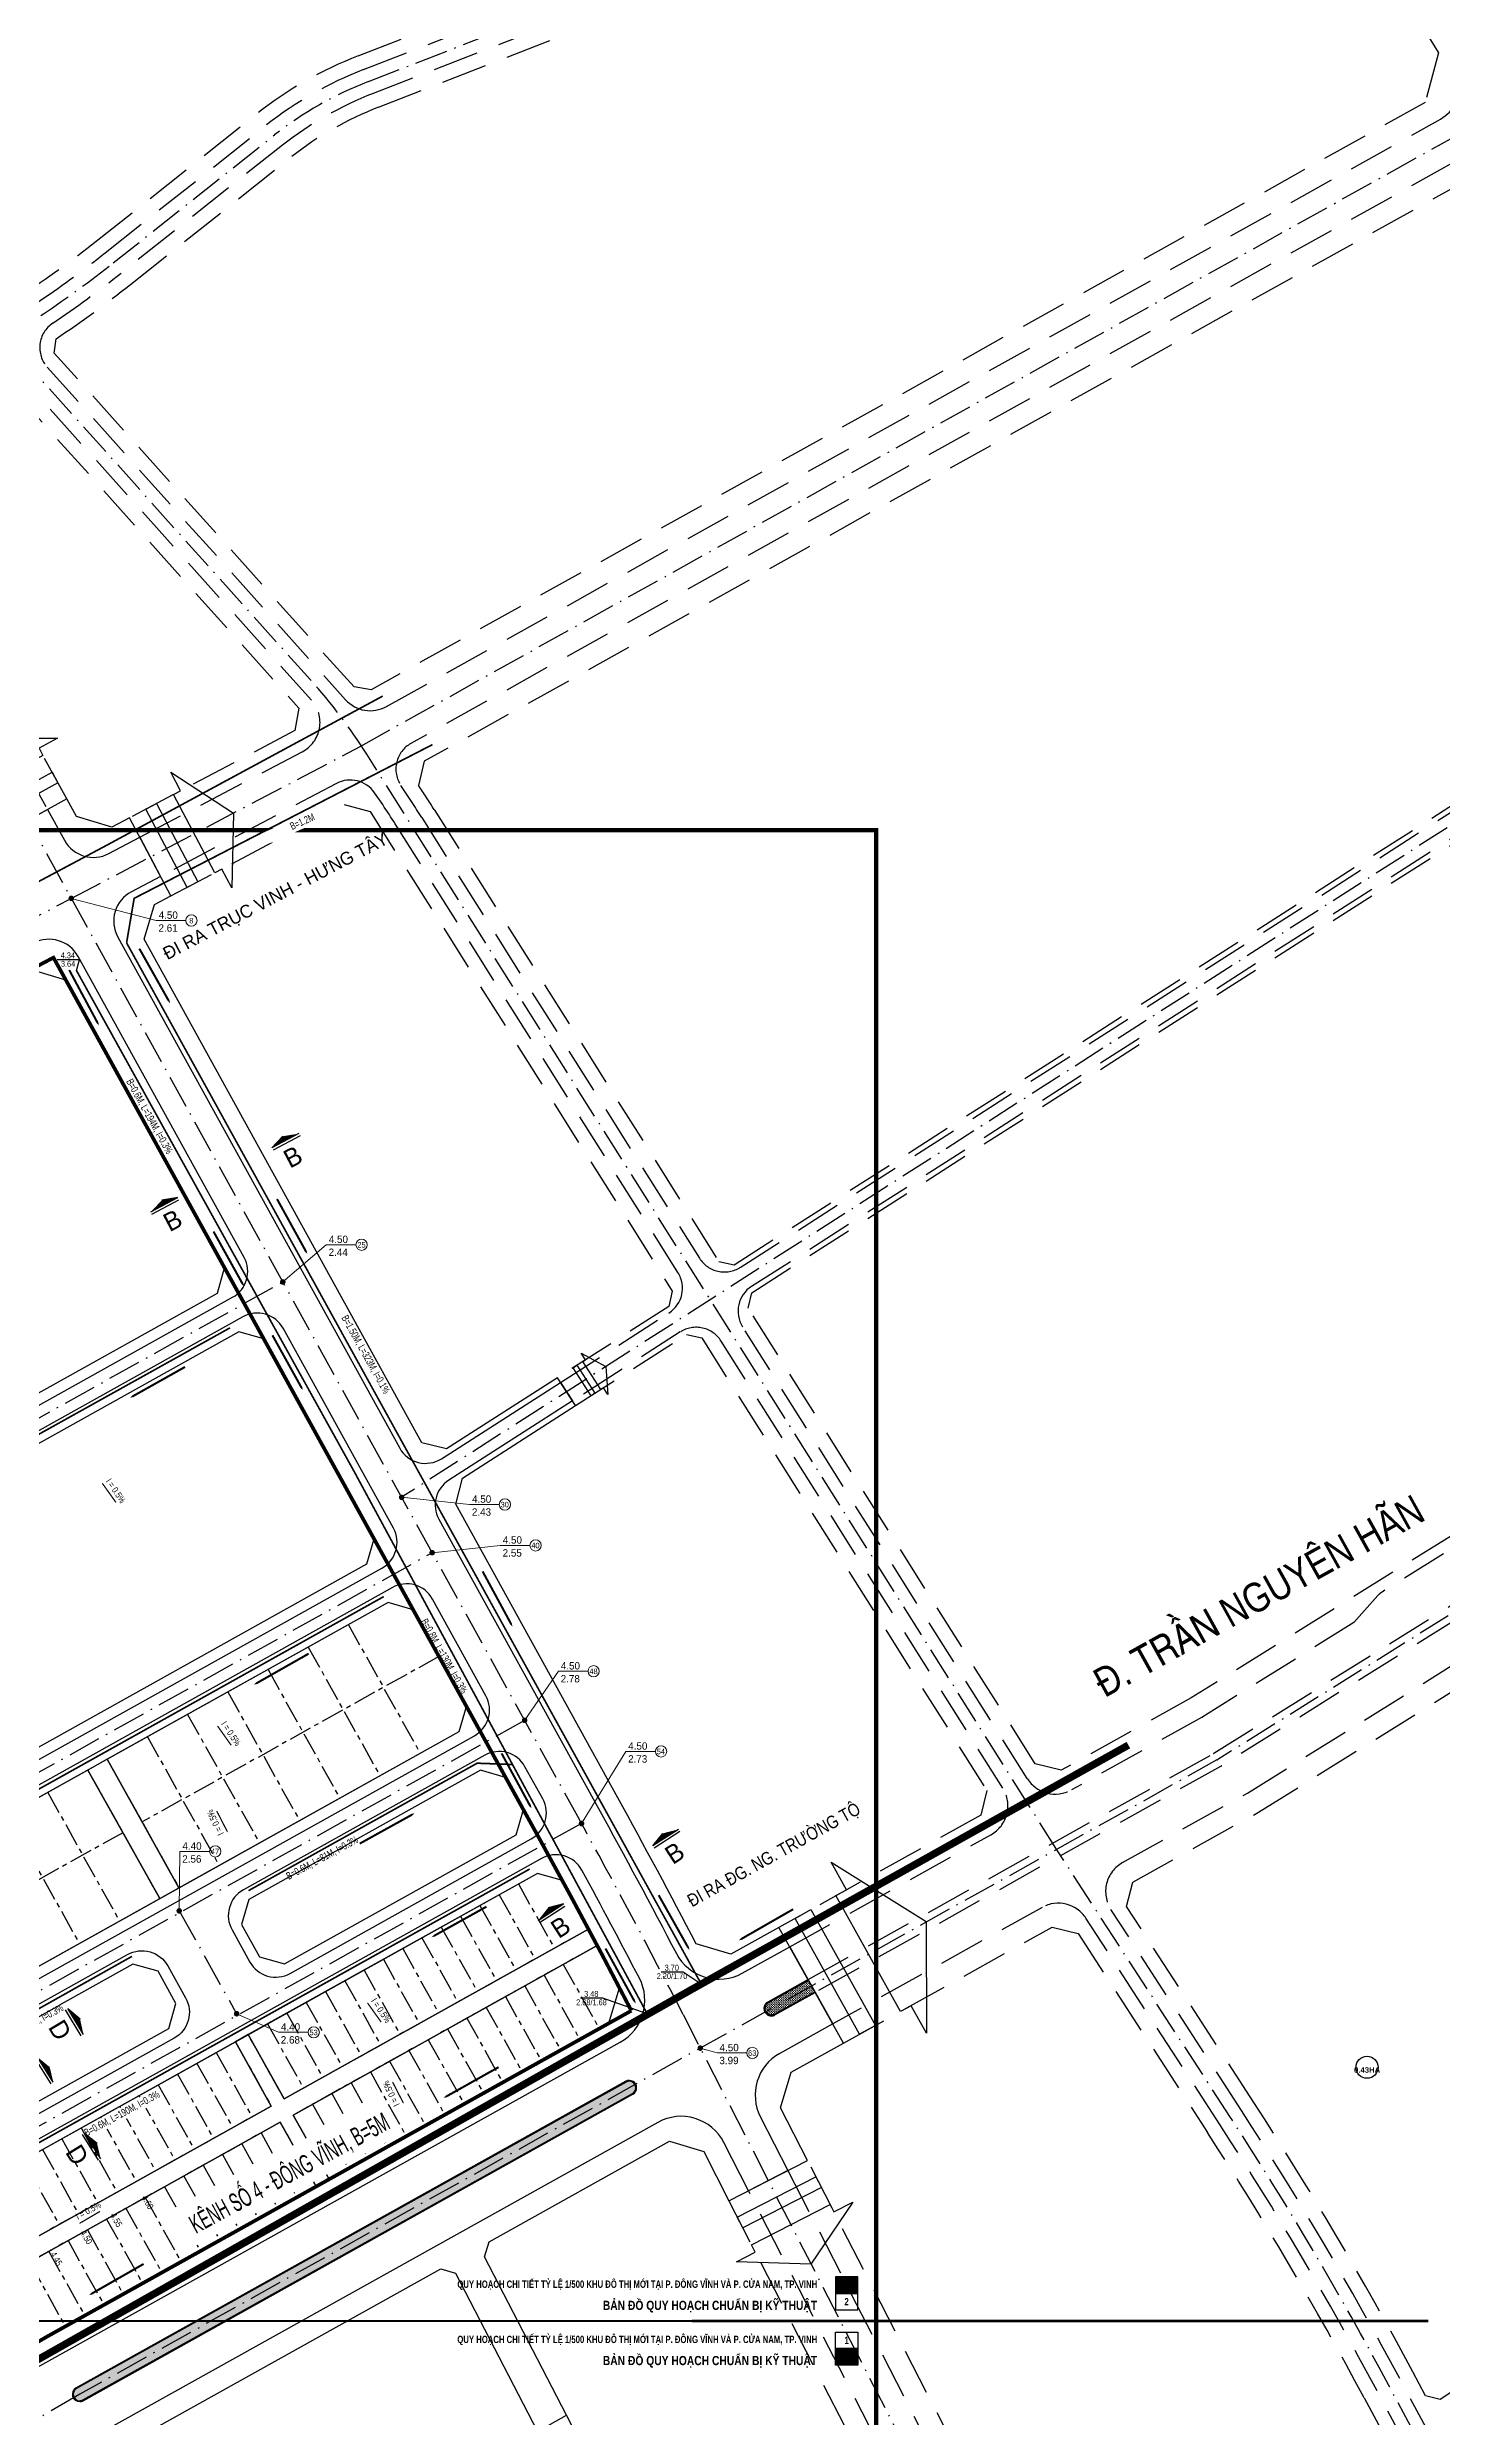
# Model space of a CAD drawing. Header units: metres. Extents: x 563124 to 573994, y 2062953 to 2068466.
# Drawn here: x 568999 to 569377, y 2066210 to 2066854 of the extents above; entities that cross this region are included whole.
import ezdxf
from ezdxf.enums import TextEntityAlignment as Align

# ---------------------------------------------------------------- set-up
doc = ezdxf.new("R2010")
doc.units = ezdxf.units.M
for name, pattern in [('ACAD_ISO10W100', [18.5, 12, -3, 0.5, -3]), ('CENTER', [2, 1.25, -0.25, 0.25, -0.25]), ('DOT', [0.25, 0, -0.25]), ('HIDDEN', [0.375, 0.25, -0.125])]:
    doc.linetypes.add(name, pattern=pattern)
doc.layers.get('0').update_dxf_attribs({"linetype": 'CONTINUOUS'})
for name, color, linetype in [('BoThamCo', 94, 'CONTINUOUS'), ('ChiaLo', 128, 'CENTER'), ('datOBt', 42, 'CONTINUOUS'), ('datOlienke', 42, 'CONTINUOUS'), ('datTruog', 134, 'CONTINUOUS'), ('dientich', 7, 'CONTINUOUS'), ('do doc SN', 3, 'CONTINUOUS'), ('ghi_chu', 7, 'CONTINUOUS'), ('GHICHU', 7, 'CONTINUOUS'), ('ghinut', 86, 'CONTINUOUS'), ('hacth sdd', 8, 'CONTINUOUS'), ('hatchViaHe+LogDg', 129, 'CONTINUOUS'), ('Khung ban ve', 7, 'CONTINUOUS'), ('LogDg', 7, 'CONTINUOUS'), ('LogDg phu', 7, 'CONTINUOUS'), ('MC', 7, 'CONTINUOUS'), ('Nut tim', 7, 'CONTINUOUS'), ('RANHGIOI', 2, 'HIDDEN'), ('thoatnuoc', 3, 'CONTINUOUS'), ('TimDg', 222, 'CONTINUOUS'), ('TNuoc', 7, 'CONTINUOUS'), ('ViaHeS', 32, 'CONTINUOUS'), ('ViaHeSphu', 32, 'CONTINUOUS')]:
    doc.layers.add(name, color=color, linetype=linetype)
doc.layers.add('caodotimduong', color=5, linetype='CONTINUOUS', lineweight=15)
doc.layers.add('TN', color=3, linetype='CONTINUOUS', lineweight=5)
doc.styles.add('ARIALB', font='VHARIALB.ttf', dxfattribs={"width": 0.75})
doc.styles.add('avantH', font='VHAVAN.ttf', dxfattribs={"height": 10})
doc.styles.add('IN', font='VHARIALN.ttf')
doc.styles.add('solo', font='VHARIALN.ttf')
doc.styles.add('STYLE3', font='VHBODO.ttf', dxfattribs={"width": 0.8, "height": 2.2})
doc.styles.add('text', font='VHARIALN.ttf')
doc.styles.add('VnBlackH', font='VHBLACK.ttf')
doc.linetypes.add('TN_WATER_SUPPLY', pattern='A,0.5,-0.2,["TN",Standard,S=0.1,R=0,X=-0.1,Y=-0.05],-0.2', length=0.9)
doc.dimstyles.new('kichthuocnut', dxfattribs={"dimtxt": 1.1, "dimasz": 0.5, "dimexe": 0.5, "dimexo": 0.5, "dimgap": 0.5, "dimtad": 1, "dimzin": 0, "dimdsep": 46, "dimtxsty": 'solo', "dimblk": 'BOXFILLED', "dimcen": 0.09, "dimdle": 1, "dimclrd": 256, "dimclre": 256, "dimclrt": 7, "dimadec": 0, "dimazin": 0, "dimtfac": 1, "dimtix": 1, "dimtofl": 0, "dimtmove": 1, "dimatfit": 3, "dimldrblk": 'ARCHTICK', "dimfxl": 1, "dimtfill": 1, "dimtfillclr": 2, "dimtolj": 1, "dimtzin": 0, "dimlwd": -1, "dimlwe": -1, "dimarcsym": 0})
pattern_1 = [(0, (568124.4922, 2065856.43456), (0.3175, 0.3175), [0.15875, -0.47625]), (90, (568124.5716, 2065856.3552), (-0.3175, 0.3175), [0.15875, -0.47625])]

# ---------------------------------------------------------------- blocks, each defined once
blk = doc.blocks.new('b')
at = {"layer": 'MC', "linetype": 'Continuous', "extrusion": (3.39823e-17, -4.39919e-09, 1)}
blk.add_hatch(color=6, dxfattribs=at).paths.add_polyline_path([(-717, 264), (-554, 209), (-880, 209)])
at = {"layer": 'MC', "linetype": 'Continuous', "extrusion": (-3.39823e-17, -4.39919e-09, 1)}
blk.add_hatch(color=6, dxfattribs=at).paths.add_polyline_path([(747, 264), (584, 209), (910, 209)])
at = {"layer": 'MC', "color": 6, "linetype": 'Continuous'}
for p, q in [((-554, 209, 0), (-717, 264, 0)), ((584, 209, 0), (747, 264, 0)), ((-880, 209, 0), (-554, 209, 0)), ((-880, 182, 0), (-554, 182, 0)), ((910, 209, 0), (584, 209, 0)), ((910, 182, 0), (584, 182, 0))]:
    blk.add_line(p, q, dxfattribs=at)
at = {"layer": 'MC', "style": 'VnBlackH'}
for rotation, p in [(0, (-716, -79)), (360, (738, -79))]:
    blk.add_text('b', height=197, rotation=rotation, dxfattribs=at).set_placement(p, align=Align.CENTER)
blk = doc.blocks.new('e')
at = {"layer": 'MC', "linetype": 'Continuous', "extrusion": (3.39823e-17, -4.39919e-09, 1)}
blk.add_hatch(color=6, dxfattribs=at).paths.add_polyline_path([(-473, 282), (-310, 227), (-636, 227)])
at = {"layer": 'MC', "linetype": 'Continuous', "extrusion": (-3.39823e-17, -4.39919e-09, 1)}
blk.add_hatch(color=6, dxfattribs=at).paths.add_polyline_path([(493, 282), (330, 227), (656, 227)])
at = {"layer": 'MC', "color": 6, "linetype": 'Continuous'}
for p, q in [((-310, 227, 0), (-473, 282, 0)), ((330, 227, 0), (493, 282, 0)), ((-636, 227, 0), (-310, 227, 0)), ((-636, 200, 0), (-310, 200, 0)), ((656, 227, 0), (330, 227, 0)), ((656, 200, 0), (330, 200, 0))]:
    blk.add_line(p, q, dxfattribs=at)
at = {"layer": 'MC', "style": 'VnBlackH'}
for rotation, p in [(0, (-472, -61)), (360, (486, -61))]:
    blk.add_text('d', height=197, rotation=rotation, dxfattribs=at).set_placement(p, align=Align.CENTER)
blk = doc.blocks.new('dsl')
at = {"color": 158, "linetype": 'DOT'}
blk.add_wipeout([(0, 1.5), (0.34, 1.46), (0.73, 1.31), (1.02, 1.1), (1.23, 0.85), (1.35, 0.64), (1.44, 0.41), (1.5, 0), (1.44, -0.42), (1.33, -0.7), (1.15, -0.96), (0.91, -1.19), (0.61, -1.37), (0.38, -1.45), (0, -1.5), (-0.46, -1.43), (-0.79, -1.27), (-1.14, -0.97), (-1.32, -0.72), (-1.43, -0.46), (-1.49, -0.14), (-1.5, 0), (-1.46, 0.34), (-1.34, 0.68), (-1.17, 0.94), (-0.92, 1.19), (-0.63, 1.36), (-0.25, 1.48)], dxfattribs=at).dxf.layer = 'ghi_chu'
at = {"layer": 'ghi_chu', "color": 32}
blk.add_circle((0, 0), 1.5, dxfattribs=at)
at = {"layer": 'ghi_chu', "style": 'ARIALB'}
blk.add_attdef('01', text='', height=1.5, dxfattribs=at).set_placement((0, -0.75), align=Align.CENTER)
blk = doc.blocks.new('mt')
at = {"layer": 'TN', "linetype": 'Continuous'}
blk.add_lwpolyline([(6347, 0, 567, 567, 0), (-7039, 0, 2268, 0, 0), (-10714, 0, 0, 0, 0)], format="xyseb", dxfattribs=at)
blk = doc.blocks.new('_BoxFilled')
at = {"color": 0, "linetype": 'ByBlock', "lineweight": -2}
blk.add_line((-0.5, 0), (-1, 0), dxfattribs=at)
at = {"color": 0, "linetype": 'ByBlock'}
blk.add_solid([(-0.5, 0.5), (0.5, 0.5), (-0.5, -0.5), (0.5, -0.5)], dxfattribs=at)

msp = doc.modelspace()

# ---------------------------------------------------------------- hatches: boundary and pattern name
at = {"layer": 'hacth sdd'}
h = msp.add_hatch(dxfattribs=at)
h.set_pattern_fill('CROSS', color=64, scale=0.05, style=0)
h.set_pattern_definition(pattern_1)
edge = h.paths.add_edge_path()
edge.add_line((569207.276, 2066325.567), (569205.574, 2066328.625))
edge.add_line((569205.574, 2066328.625), (569194.628, 2066322.518))
edge.add_arc((569195.481, 2066320.989), 1.75, 119.161294, 299.161294)
edge.add_line((569196.334, 2066319.461), (569207.276, 2066325.567))
h = msp.add_hatch(dxfattribs=at)
h.set_pattern_fill('CROSS', color=64, scale=0.05, style=0)
h.set_pattern_definition(pattern_1)
edge = h.paths.add_edge_path()
edge.add_arc((569156.911, 2066299.468), 1.75, 299.161294, 479.161294)
edge.add_line((569156.058, 2066300.996), (569006.839, 2066217.732))
edge.add_arc((569007.692, 2066216.204), 1.75, 119.161294, 270)
edge.add_arc((569007.692, 2066216.204), 1.75, 270, 299.161294)
edge.add_line((569008.544, 2066214.676), (569157.764, 2066297.939))
at = {"layer": 'hatchViaHe+LogDg'}
h = msp.add_hatch(color=158, dxfattribs=at)
h.paths.add_polyline_path([(569212.928, 2066243.609), (569218.928, 2066243.609), (569218.928, 2066248.109), (569212.928, 2066248.109)])
h.paths.add_polyline_path([(569214.843, 2066244.357), (569217.013, 2066244.357), (569217.013, 2066247.371), (569214.843, 2066247.371)], flags=24)
h = msp.add_hatch(color=158, dxfattribs=at)
h.paths.add_polyline_path([(569212.928, 2066228.609), (569218.928, 2066228.609), (569218.928, 2066224.109), (569212.928, 2066224.109)])
h.paths.add_polyline_path([(569214.843, 2066224.857), (569217.013, 2066224.857), (569217.013, 2066227.871), (569214.843, 2066227.871)], flags=24)

# ---------------------------------------------------------------- linework, layer by layer
at = {"layer": 'BoThamCo'}
for points in [[(569047.04, 2066522.156), (569003.939, 2066600.336), (568994.365, 2066603.205), (568982.152, 2066596.774), (568839.8, 2066534.725), (568837.453, 2066528.255), (568885.569, 2066432.051), (568892.172, 2066430.015), (569045.088, 2066515.341)], [(569015.153, 2066388.704), (569009.913, 2066385.78), (569029.404, 2066350.85), (569034.644, 2066353.774)], [(569126.199, 2066368.216), (569128.151, 2066375.031), (569123.323, 2066383.789), (569116.543, 2066385.731), (569053.59, 2066350.604), (569051.66, 2066343.801), (569056.532, 2066335.069), (569063.335, 2066333.139)], [(569033.828, 2066322.4), (569028.955, 2066331.132), (569022.153, 2066333.062), (568958.443, 2066297.512), (568956.313, 2066290.604), (568960.796, 2066281.642), (568967.399, 2066279.607), (569031.898, 2066315.597)]]:
    msp.add_lwpolyline(points, close=True, dxfattribs=at)
for points in [[(569065.645, 2066292.057), (569148.198, 2066338.121, 0.0006289), (569145.85, 2066342.537), (569063.209, 2066296.424), (569053.464, 2066313.889), (569049.971, 2066311.94), (569059.716, 2066294.475), (568977.361, 2066248.521), (568979.6, 2066244.045), (569062.152, 2066290.108), (569071.898, 2066272.643), (569075.391, 2066274.592)], [(569207.276, 2066325.567), (569205.574, 2066328.625), (569194.628, 2066322.518, 1), (569196.334, 2066319.461)], [(569157.764, 2066297.939, 1), (569156.058, 2066300.996), (569006.839, 2066217.732, 0.7731576), (569007.692, 2066214.454, 0.1279313), (569008.544, 2066214.676)]]:
    msp.add_lwpolyline(points, format="xyb", close=True, dxfattribs=at)
at = {"layer": 'caodotimduong', "color": 5, "ltscale": 75}
for centre in [(569038.029, 2066616.546), (569084.232, 2066528.478), (569123.13, 2066457.914), (569131.474, 2066446.803), (569147.238, 2066412.62), (569165.535, 2066390.845), (569044.483, 2066363.664), (569071.237, 2066314.525), (569190.333, 2066308.916)]:
    msp.add_circle(centre, 1.532, dxfattribs=at)
at = {"layer": 'ChiaLo', "ltscale": 5}
for points in [[(569080.647, 2066425.249), (569100.137, 2066390.319)], [(569105.218, 2066416.629), (569024.655, 2066371.675)], [(569069.731, 2066419.158), (569089.222, 2066384.228)], [(569058.815, 2066413.067), (569078.306, 2066378.137)], [(569047.9, 2066406.976), (569067.391, 2066372.046)], [(569026.068, 2066394.795), (569045.559, 2066359.864)], [(569036.984, 2066400.885), (569056.475, 2066365.955)], [(569015.153, 2066388.704), (569034.644, 2066353.774)], [(569009.913, 2066385.78), (569029.404, 2066350.85)], [(568998.998, 2066379.689), (569018.488, 2066344.759)], [(569019.415, 2066368.752), (568939.524, 2066324.173)], [(568988.082, 2066373.598), (569007.573, 2066338.668)], [(569121.577, 2066351.896), (569131.323, 2066334.431)], [(569126.817, 2066354.819), (569136.562, 2066337.354)], [(569105.859, 2066343.125), (569115.604, 2066325.66)], [(569111.098, 2066346.049), (569120.844, 2066328.584)], [(569116.338, 2066348.972), (569126.083, 2066331.507)], [(569145.858, 2066342.541), (569063.209, 2066296.424), (569053.464, 2066313.889)], [(569148.198, 2066338.121), (569065.645, 2066292.057), (569075.391, 2066274.592)], [(569095.38, 2066337.278), (569105.125, 2066319.813)], [(569100.619, 2066340.201), (569110.365, 2066322.736)], [(569084.901, 2066331.43), (569094.646, 2066313.965)], [(569090.14, 2066334.354), (569099.886, 2066316.889)], [(569138.999, 2066332.988), (569148.744, 2066315.523)], [(569074.422, 2066325.583), (569084.167, 2066308.118)], [(569079.661, 2066328.507), (569089.407, 2066311.042)], [(569123.28, 2066324.217), (569133.025, 2066306.752)], [(569128.52, 2066327.141), (569138.265, 2066309.676)], [(569133.759, 2066330.065), (569143.504, 2066312.599)], [(569063.943, 2066319.736), (569073.688, 2066302.271)], [(569069.182, 2066322.66), (569078.928, 2066305.195)], [(569112.801, 2066318.37), (569122.546, 2066300.905)], [(569118.041, 2066321.294), (569127.786, 2066303.829)], [(569049.971, 2066311.94), (569059.716, 2066294.475), (568977.381, 2066248.532)], [(569058.703, 2066316.812), (569068.449, 2066299.347)], [(569102.322, 2066312.523), (569112.067, 2066295.058)], [(569107.562, 2066315.446), (569117.307, 2066297.981)], [(569039.492, 2066306.092), (569049.237, 2066288.627)], [(569044.731, 2066309.016), (569054.477, 2066291.551)], [(569091.843, 2066306.676), (569101.588, 2066289.211)], [(569097.083, 2066309.599), (569106.828, 2066292.134)], [(569029.013, 2066300.245), (569038.758, 2066282.78)], [(569034.252, 2066303.169), (569043.998, 2066285.704)], [(569081.364, 2066300.828), (569091.109, 2066283.363)], [(569086.604, 2066303.752), (569096.349, 2066286.287)], [(569018.534, 2066294.398), (569028.279, 2066276.933)], [(569023.773, 2066297.322), (569033.519, 2066279.857)], [(569070.885, 2066294.981), (569080.63, 2066277.516)], [(569076.124, 2066297.905), (569085.87, 2066280.44)], [(569071.898, 2066272.643), (569062.152, 2066290.108), (568979.6, 2066244.045)], [(569002.815, 2066285.627), (569012.561, 2066268.162)], [(569008.055, 2066288.551), (569017.8, 2066271.086)], [(569013.294, 2066291.474), (569023.04, 2066274.009)], [(569056.913, 2066287.185), (569066.658, 2066269.72)], [(568992.336, 2066279.78), (569002.082, 2066262.315)], [(568997.576, 2066282.703), (569007.321, 2066265.238)], [(569046.434, 2066281.338), (569056.179, 2066263.872)], [(569051.673, 2066284.261), (569061.419, 2066266.796)], [(569030.715, 2066272.567), (569040.461, 2066255.102)], [(569035.955, 2066275.49), (569045.7, 2066258.025)], [(569041.194, 2066278.414), (569050.94, 2066260.949)], [(569020.236, 2066266.719), (569029.982, 2066249.254)], [(569025.476, 2066269.643), (569035.221, 2066252.178)], [(569009.757, 2066260.872), (569019.503, 2066243.407)], [(569014.997, 2066263.796), (569024.742, 2066246.331)], [(568999.278, 2066255.025), (569009.024, 2066237.56)], [(569004.518, 2066257.949), (569014.263, 2066240.484)], [(568994.039, 2066252.101), (569003.784, 2066234.636)]]:
    msp.add_lwpolyline(points, dxfattribs=at)
at = {"layer": 'datOBt'}
for points in [[(569110.749, 2066396.24), (569112.701, 2066403.055), (569098.217, 2066429.328), (569091.437, 2066431.27), (569015.153, 2066388.704), (569034.644, 2066353.774)], [(569009.913, 2066385.78), (568935.159, 2066344.067), (568933.029, 2066337.159), (568946.467, 2066310.291), (568953.07, 2066308.256), (569029.404, 2066350.85)]]:
    msp.add_lwpolyline(points, close=True, dxfattribs=at)
at = {"layer": 'datOlienke'}
for points in [[(569145.85, 2066342.537, 0.0018866), (569138.739, 2066355.746), (569131.98, 2066357.701), (569053.464, 2066313.889), (569063.209, 2066296.424)], [(569151.368, 2066316.987), (569154.253, 2066326.61, 0.0016357), (569148.198, 2066338.121), (569065.645, 2066292.057), (569075.391, 2066274.592)]]:
    msp.add_lwpolyline(points, format="xyb", close=True, dxfattribs=at)
for points in [[(569049.971, 2066311.94), (568972.772, 2066268.863), (568970.642, 2066261.955), (568977.361, 2066248.521), (569059.716, 2066294.475)], [(569071.898, 2066272.643), (569062.152, 2066290.108), (568979.6, 2066244.045), (568986.41, 2066230.428), (568992.97, 2066228.468), (568998.799, 2066231.855)]]:
    msp.add_lwpolyline(points, close=True, dxfattribs=at)
at = {"layer": 'datTruog', "linetype": 'ByBlock'}
msp.add_lwpolyline([(569085.643, 2066441.779), (569087.596, 2066448.594), (569057.662, 2066502.89), (569050.881, 2066504.832), (568897.546, 2066419.272), (568895.416, 2066412.363), (568923.183, 2066356.846), (568929.785, 2066354.811)], close=True, dxfattribs=at)
at = {"layer": 'dientich'}
for points in [[(569212.928, 2066243.609), (569218.928, 2066243.609), (569218.928, 2066248.109), (569212.928, 2066248.109)], [(569212.928, 2066239.109), (569218.928, 2066239.109), (569218.928, 2066243.609), (569212.928, 2066243.609)], [(569212.928, 2066233.109), (569218.928, 2066233.109), (569218.928, 2066228.609), (569212.928, 2066228.609)], [(569212.928, 2066228.609), (569218.928, 2066228.609), (569218.928, 2066224.109), (569212.928, 2066224.109)]]:
    msp.add_lwpolyline(points, close=True, dxfattribs=at)
at = {"layer": 'do doc SN', "color": 7}
for points in [[(569017.524, 2066458.464, 0.332, 0.332, 0), (569014.282, 2066463.018, 0.83, 0, 0), (569013.714, 2066463.816, 0, 0, 0)], [(569048.812, 2066392.52, 0.332, 0.332, 0), (569045.57, 2066397.075, 0.83, 0, 0), (569045.002, 2066397.873, 0, 0, 0)], [(569044.888, 2066374.635, 0.332, 0.332, 0), (569047.444, 2066369.663, 0.83, 0, 0), (569047.892, 2066368.792, 0, 0, 0)], [(569089.542, 2066317.296, 0.332, 0.332, 0), (569086.3, 2066321.85, 0.83, 0, 0), (569085.732, 2066322.648, 0, 0, 0)], [(569013.189, 2066265.876, 0.332, 0.332, 0), (569008.367, 2066263.048, 0.83, 0, 0), (569007.522, 2066262.552, 0, 0, 0)]]:
    msp.add_lwpolyline(points, format="xyseb", dxfattribs=at)
at = {"layer": 'Khung ban ve', "const_width": 1.2}
msp.add_lwpolyline([(567973.928, 2066641.109), (569223.928, 2066641.109), (569223.928, 2065831.109), (567973.928, 2065831.109)], close=True, dxfattribs=at)
at = {"layer": 'Khung ban ve', "color": 250, "const_width": 0.5}
msp.add_lwpolyline([(569223.928, 2066236.109), (567973.928, 2066236.109)], dxfattribs=at)
at = {"layer": 'Khung ban ve', "color": 0, "const_width": 0.75}
msp.add_lwpolyline([(569373.928, 2066236.109), (569173.928, 2066236.109)], dxfattribs=at)
at = {"layer": 'LogDg', "ltscale": 0.75}
for points in [[(568975.589, 2066651.707), (568970.574, 2066648.942), (568981.403, 2066666.125), (569001.665, 2066666.085), (568996.649, 2066663.32), (568997.703, 2066661.409), (568976.643, 2066649.796)], [(569001.78, 2066653.962), (568980.762, 2066642.375), (568979.14, 2066645.216), (569000.2, 2066656.829)], [(569035.086, 2066651.798), (569032.415, 2066656.867), (569049.4, 2066645.712), (569048.98, 2066625.443), (569046.308, 2066630.512), (569044.377, 2066629.494), (569033.155, 2066650.78)], [(569036.85, 2066625.555), (569025.654, 2066646.799), (569028.526, 2066648.368), (569039.747, 2066627.082)], [(569145.033, 2066497.209), (569143.874, 2066499.018), (569150.571, 2066495.39), (569151.056, 2066487.807), (569149.898, 2066489.616), (569149.209, 2066489.174), (569144.344, 2066496.768)], [(569146.523, 2066487.465), (569141.668, 2066495.043), (569142.691, 2066495.721), (569147.556, 2066488.127)], [(569215.887, 2066353.276), (569211.708, 2066360.782), (569237.551, 2066344.649), (569237.621, 2066314.256), (569233.441, 2066321.761), (569230.582, 2066320.169), (569213.028, 2066351.684)], [(569219.438, 2066314.005), (569201.923, 2066345.457), (569206.173, 2066347.909), (569223.727, 2066316.394)], [(569186.247, 2066264.325), (569207.603, 2066275.275), (569209.139, 2066272.387), (569187.74, 2066261.412)], [(569212.493, 2066265.791), (569217.59, 2066268.404), (569206.249, 2066251.555), (569185.998, 2066252.204), (569191.094, 2066254.817), (569190.098, 2066256.758), (569211.498, 2066267.733)]]:
    msp.add_lwpolyline(points, close=True, dxfattribs=at)
at = {"layer": 'LogDg phu', "linetype": 'HIDDEN', "ltscale": 50}
for points in [[(568949.445, 2067192.449, -0.0516709), (568828.732, 2067142.392, 0.4520495), (568823.704, 2067131.484), (568889.757, 2066982.485), (568964.104, 2066821.204, 0.0332387), (568983.135, 2066786.731, 0.4203516), (568995.729, 2066784.125, 0.0197184), (569014.601, 2066797.92), (569058.436, 2066832.694, -0.073662), (569084.788, 2066847.714), (569152.434, 2066874.03, 0.4366861), (569156.747, 2066884.945), (569115.749, 2066970.444), (569088.898, 2067026.443), (569011.692, 2067172.305, 0.0164333), (568995.472, 2067200.654), (568992.048, 2067206.707, 0.4096597), (568981.256, 2067209.793), (568949.445, 2067192.449)], [(569000.353, 2066778.8, 0.4548206), (568998.88, 2066766.831), (569079.895, 2066676.532, 0.3503929), (569090.977, 2066674.682), (569376.562, 2066833.889, 0.4237377), (569382.116, 2066854.715), (569334.972, 2066933.191), (569331.126, 2066939.904, 0.3990614), (569320.574, 2066943.067), (569229.589, 2066897.058, -0.0242973), (569220.408, 2066892.962), (569087.325, 2066841.191, 0.0736126), (569062.771, 2066827.198), (569018.952, 2066792.436, -0.0190034), (569000.353, 2066778.8)], [(569094.913, 2066653.178, -0.0085079), (569100.564, 2066644.534), (569175.962, 2066524.804, 0.4164788), (569187.047, 2066522.33), (569389.076, 2066651.746, 0.1421577), (569424.67, 2066692.44), (569427.357, 2066698.204, -0.1011575), (569451.924, 2066731.347, 0.3657024), (569453.347, 2066741.57), (569423.42, 2066788.999), (569406.901, 2066815.344, 0.3992134), (569380.218, 2066822.188), (569097.638, 2066664.656, 0.4400681), (569094.913, 2066653.178)], [(569070.631, 2066676.376), (568990.968, 2066765.167, 0.3535072), (568981.041, 2066766.769, -0.0276727), (568951.026, 2066751.736, 0.4422779), (568947.201, 2066740.534), (568998.94, 2066646.687)], [(569024.027, 2066639.161), (569068.131, 2066662.406, 0.4881878), (569070.631, 2066676.376)], [(569170.133, 2066520.923), (569094.641, 2066640.803, 0.0105554), (569087.749, 2066651.252, 0.3799801), (569077.429, 2066653.781), (569029.628, 2066628.534)], [(569205.452, 2066328.843), (569315.507, 2066390.254, 0.0121561), (569315.633, 2066390.328), (569554.315, 2066539.167, -1), (569556.431, 2066535.773), (569317.749, 2066386.934, -0.0121561), (569317.456, 2066386.761), (569207.398, 2066325.349)], [(569138.267, 2066491.083), (569167.679, 2066509.924, 0.411952), (569170.133, 2066520.923)], [(569200.476, 2066337.779), (569255.1, 2066368.198, 0.4300854), (569258.337, 2066380.857), (569181.857, 2066502.306, 0.4164788), (569170.772, 2066504.78), (569141.504, 2066486.031)], [(569509.53, 2066199.522), (569521.678, 2066184.506, -0.4206262), (569520.354, 2066173.147), (569492.631, 2066151.703, -0.0504458), (569467.525, 2066136.048), (569420.136, 2066112.759, -0.480235), (569408.831, 2066118.063), (569402.015, 2066146.318, 0.0637052), (569392.664, 2066170.865), (569366.136, 2066220.457, 0.0210814), (569323.132, 2066293.292), (569287.709, 2066347.892, -0.4340957), (569290.88, 2066360.653), (569324.753, 2066379.516), (569380.129, 2066414.048, -0.4220808), (569392.653, 2066410.967), (569403.642, 2066392.247, -0.0357588), (569422.166, 2066354.794), (569443.437, 2066302.723, 0.0541543), (569464.767, 2066263.308), (569500.086, 2066212.147, 0.0190016), (569509.53, 2066199.522)], [(569199.983, 2066276.986), (569308.614, 2066065.117, 0.413652), (569319.369, 2066061.641), (569399.112, 2066102.335, 0.3469044), (569403.253, 2066111.337), (569395.21, 2066144.676, 0.0637052), (569386.492, 2066167.563), (569359.964, 2066217.155, 0.0210814), (569317.259, 2066289.482), (569280.918, 2066345.498, 0.394607), (569268.989, 2066348.462), (569212.152, 2066316.811)], [(569075.217, 2066109.341), (569220.828, 2066193.365, 0.3997633), (569223.949, 2066203.944), (569189.305, 2066271.511)]]:
    msp.add_lwpolyline(points, format="xyb", dxfattribs=at)
for points in [[(569404.534, 2066457.55), (569395.244, 2066455.041, 0.0735622), (569393.903, 2066454.456), (569361.312, 2066434.133, 0.0720635), (569360.217, 2066433.208), (569353.684, 2066425.841), (569312.663, 2066400.261, -0.0123686), (569312.45, 2066400.135), (569276.974, 2066380.379, -0.3985179), (569264.979, 2066383.446), (569187.686, 2066506.187, -0.411952), (569190.14, 2066517.186), (569392.312, 2066646.693, 0.1421577), (569430.109, 2066689.905), (569432.796, 2066695.669, -0.0905122), (569452.943, 2066724.084, -0.4773352), (569465.298, 2066722.63), (569475.236, 2066706.879), (569559.695, 2066572.018, -0.4147777), (569554.919, 2066551.329)], [(569207.398, 2066325.349), (569205.452, 2066328.843), (569194.506, 2066322.736, 1), (569196.455, 2066319.243)]]:
    msp.add_lwpolyline(points, format="xyb", close=True, dxfattribs=at)
at = {"layer": 'thoatnuoc', "color": 7, "linetype": 'TN_WATER_SUPPLY', "ltscale": 10, "const_width": 0.455}
for points in [[(569089.947, 2066677.504), (569014.708, 2066636.826), (568972.582, 2066614.364), (568771.285, 2066526.969), (568668.95, 2066481.47), (568623.024, 2066461.849)], [(569103.46, 2066664.327), (569022.465, 2066622.571), (569020.41, 2066610.482)]]:
    msp.add_lwpolyline(points, dxfattribs=at)
at = {"layer": 'thoatnuoc', "color": 2, "linetype": 'TN_WATER_SUPPLY', "ltscale": 10, "const_width": 0.455}
msp.add_lwpolyline([(569020.41, 2066610.482), (569176.473, 2066327.623)], dxfattribs=at)
at = {"layer": 'thoatnuoc', "linetype": 'TN_WATER_SUPPLY', "ltscale": 10, "const_width": 0.455}
for points in [[(569006.791, 2066602.976), (569082.34, 2066466.618), (569100.412, 2066433.165)], [(569048.493, 2066505.898), (568895.853, 2066420.881), (568891.389, 2066413.345)], [(569090.238, 2066432.89), (568968.765, 2066365.053), (568932.999, 2066344.84), (568929.53, 2066337.576)], [(569053.524, 2066353.005), (569115.612, 2066387.63), (569125.197, 2066387.283)], [(569129.866, 2066358.877), (568971.742, 2066270.682), (568966.483, 2066263.178)], [(569021.889, 2066335.173), (568956.519, 2066298.427), (568952.579, 2066291.577)]]:
    msp.add_lwpolyline(points, dxfattribs=at)
at = {"layer": 'thoatnuoc', "color": 4, "linetype": 'TN_WATER_SUPPLY', "ltscale": 10, "const_width": 0.455}
msp.add_lwpolyline([(569100.412, 2066433.165), (569161.775, 2066319.571)], dxfattribs=at)
at = {"layer": 'thoatnuoc', "linetype": 'TN_WATER_SUPPLY', "ltscale": 30, "const_width": 2}
msp.add_lwpolyline([(569292.44, 2066392.543), (569173.539, 2066325.996), (568921.439, 2066183.193), (568784.858, 2066104.054), (568736.596, 2066078.983), (568534.219, 2066009.763), (568192.963, 2065895.121), (568185.184, 2065901.114)], dxfattribs=at)
at = {"layer": 'TimDg', "linetype": 'ACAD_ISO10W100', "ltscale": 0.75}
for points in [[(569005.403, 2066622.535), (569083.995, 2066663.92), (569398.866, 2066839.454), (569679.973, 2066994.231, 0.2159494), (569778.829, 2067126.417), (569792.905, 2067190.337, 0.1706125), (569752.813, 2067519.478), (569303.943, 2068427.329)], [(569436.465, 2065958.834), (569419.712, 2066058.035), (569398.612, 2066145.497, 0.0637052), (569389.578, 2066169.214), (569363.05, 2066218.806, 0.0210814), (569320.195, 2066291.387), (569273.196, 2066363.831), (569085.612, 2066661.709, 0.0423425), (569070.333, 2066681.95), (568996.089, 2066764.701, -0.0749695), (568963.325, 2066814.535), (568886.568, 2066981.043), (568801.419, 2067173.117), (568783.085, 2067218.92), (568756.049, 2067284.094), (568726.978, 2067363.658)], [(568935.54, 2066749.258, 0.0782398), (569016.776, 2066795.178), (569060.604, 2066829.946, -0.073638), (569086.056, 2066844.452), (569219.139, 2066896.224, 0.0242973), (569228.01, 2066900.181), (569317.738, 2066945.554), (569392.054, 2066998.827), (569473.745, 2067049.301), (569540.759, 2067085.765), (569799.644, 2067227.606)], [(569778.829, 2067126.417), (569736.125, 2066934.463, -0.2073322), (569689.329, 2066870.177), (569469.926, 2066740.828, 0.1516132), (569430.077, 2066696.936), (569427.389, 2066691.172, -0.1421577), (569390.694, 2066649.219), (569095.087, 2066459.86)], [(568911.588, 2066792.704), (569143.283, 2066372.44, -0.0075171), (569171.52, 2066319.349), (569368.542, 2065935.086, 0.0002778)], [(568079.024, 2066330.674), (568189.828, 2066342.093, 0.0212183), (568231.8, 2066348.228), (568277.018, 2066356.809, 0.0205674), (568317.065, 2066366.13), (568602.874, 2066445.172, 0.0050405), (568635.912, 2066458.949, 0.0014744), (568637.536, 2066459.651), (568976.952, 2066607.598), (569005.384, 2066622.569)], [(568079.024, 2066330.674), (568189.828, 2066342.093, 0.0212183), (568231.8, 2066348.228), (568277.018, 2066356.809, 0.0205674), (568317.065, 2066366.13), (568602.874, 2066445.172, 0.0050405), (568635.912, 2066458.949, 0.0014744), (568637.536, 2066459.651), (568976.952, 2066607.598), (569005.384, 2066622.569)], [(569579.458, 2066552.489), (569316.691, 2066388.631, -0.0121561), (569316.482, 2066388.507), (569007.707, 2066216.212), (568836.949, 2066116.999, -0.0506838), (568652.728, 2066033.609), (568203.78, 2065882.944), (567811.807, 2065759.32)]]:
    msp.add_lwpolyline(points, format="xyb", dxfattribs=at)
for points in [[(568882.625, 2066417.817), (569062.83, 2066518.37)], [(569034.704, 2066347.509), (569050.296, 2066319.565)]]:
    msp.add_lwpolyline(points, dxfattribs=at)
at = {"layer": 'ViaHeSphu', "linetype": 'HIDDEN', "ltscale": 50}
for points in [[(568991.783, 2066786.301, 0.0214809), (569012.115, 2066801.054), (569055.959, 2066835.835, -0.0736881), (569083.337, 2066851.442), (569151.342, 2066877.897), (569153.782, 2066884.19), (569109.981, 2066972.565), (569109.388, 2066973.778), (569105.246, 2066975.455), (569103.583, 2066974.856), (569079.49, 2066966.148), (569065.446, 2066960.61), (569031.331, 2066947.326, -0.0463609), (569022.435, 2066944.781), (569005.242, 2066941.545, 0.0062285), (569004.875, 2066941.472), (568993.353, 2066939.005, 0.087559)], [(569001.272, 2066774.598, 0.0202986), (569021.438, 2066789.302), (569065.248, 2066824.057, -0.0735819), (569088.776, 2066837.463), (569221.858, 2066889.234, 0.0242973), (569231.394, 2066893.488), (569321.086, 2066938.843), (569325.308, 2066937.625), (569376.611, 2066852.228), (569373.026, 2066838.787), (569086.791, 2066679.217), (569082.167, 2066679.99), (569000.774, 2066770.709), (569001.272, 2066774.598)], [(569425.998, 2066698.838, -0.091312), (569447.941, 2066729.681), (569448.943, 2066737.305), (569418.341, 2066785.804), (569400.066, 2066814.95), (569386.019, 2066818.553), (569101.259, 2066659.805), (569099.696, 2066653.232, -0.0063608), (569103.949, 2066646.665), (569181.228, 2066523.947), (569185.353, 2066523.027), (569388.267, 2066653.009, 0.1421577), (569423.311, 2066693.074), (569425.998, 2066698.838)], [(569004.194, 2066649.584), (568952.833, 2066742.745), (568955.006, 2066749.114, 0.0241084), (568981.487, 2066762.422), (568989.16, 2066761.193), (569067.218, 2066674.191), (569066.134, 2066668.136), (569021.23, 2066644.469)], [(569556.742, 2066565.429), (569555.153, 2066558.546), (569309.509, 2066405.365), (569274.19, 2066385.697), (569267.157, 2066387.495), (569189.222, 2066511.254), (569190.149, 2066515.411), (569393.121, 2066645.43, 0.1421577), (569431.468, 2066689.271), (569434.155, 2066695.035, -0.0863485), (569452.871, 2066721.899), (569459.15, 2066721.129), (569470.157, 2066703.686), (569535.835, 2066598.813), (569556.742, 2066565.429)], [(569463.533, 2066262.455), (569463.73, 2066262.169), (569463.772, 2066259.21), (569441.3, 2066249.994, 0.0123798), (569439.487, 2066249.197), (569408.018, 2066234.431), (569398.867, 2066229.202), (569377.077, 2066214.817), (569373.158, 2066215.809), (569369.663, 2066222.343, 0.0210814), (569326.487, 2066295.469), (569291.965, 2066348.68), (569293.612, 2066355.307), (569327.802, 2066374.347), (569385.496, 2066410.324), (569392.27, 2066408.657), (569402.348, 2066391.488, -0.0357588), (569420.777, 2066354.226), (569442.049, 2066302.156, 0.0541543), (569463.533, 2066262.455)], [(569215.072, 2066311.569), (569271.741, 2066343.127), (569278.831, 2066341.365), (569313.904, 2066287.305, -0.0210814), (569356.436, 2066215.268), (569382.965, 2066165.676, -0.0637052), (569391.321, 2066143.738), (569399.535, 2066109.693), (569396.254, 2066102.56), (569321.371, 2066064.347), (569314.636, 2066066.523), (569205.322, 2066279.724)]]:
    msp.add_lwpolyline(points, format="xyb", dxfattribs=at)
for points in [[(569032.426, 2066623.226), (569079.45, 2066648.064), (569086.536, 2066646.168), (569168.597, 2066515.856), (569167.67, 2066511.699), (569137.458, 2066492.346)], [(569142.313, 2066484.768), (569172.466, 2066504.083), (569176.591, 2066503.163), (569254.033, 2066380.186), (569252.329, 2066373.523), (569197.557, 2066343.021)], [(569183.966, 2066268.774), (569218.11, 2066202.18), (569216.061, 2066195.232), (569166.013, 2066166.352), (569162.038, 2066167.518), (569139.828, 2066210.507)]]:
    msp.add_lwpolyline(points, dxfattribs=at)

# ---------------------------------------------------------------- block references
at = {"layer": 'MC', "xscale": 0.0254, "yscale": 0.0254, "zscale": 0.0254}
for name, p, rotation in [('b', (569049.228, 2066543.154), 27.86827520709328), ('b', (569153.773, 2066352.624), 32.99198795968923), ('e', (568995.203, 2066325.246), 300.857984927284), ('e', (568999.684, 2066291.208), 301.9390330352462)]:
    msp.add_blockref(name, p, dxfattribs=dict(at, rotation=rotation))
at = {"layer": 'thoatnuoc', "zscale": 0.001}
for p, xscale, yscale, rotation in [((569026.995, 2066603.374), 0.001000000000000049, 0.0009999999999998899, 119.3872359273613), ((569007.838, 2066597.507), 0.001, 0.001, 118.2072394989787), ((569064.335, 2066535.327), 0.001, 0.001, 118.9016470582994), ((569047.105, 2066526.496), 0.001, 0.001, 119.042874678004), ((569063.092, 2066498.332), 0.001, 0.001, 119.0093682770665), ((569030.742, 2066492.163), 0.001, 0.001, 29.32865628661659), ((569120.102, 2066434.169), 0.0009999999999999996, 0.001000000000000001, 118.4463299355107), ((569064.324, 2066414.248), 0.001, 0.001, 29.60856111416973), ((569125.259, 2066384.737), 0.001000000000001843, 0.001000000000001222, 118.5249437432771), ((569089.269, 2066368.86), 0.001, 0.001, 208.9723358623856), ((569112.578, 2066345.567), 0.001, 0.001, 29.11377584052815), ((569168, 2066346.252), 0.001, 0.001, 119.3869219992514), ((569195.917, 2066344.807), 0.001, 0.001, 29.85697243133044), ((569153.504, 2066331.734), 0.001000000000000023, 0.001000000000000334, 118.8232050071845), ((569115.884, 2066301.958), 0.001, 0.001, 29.29763253778638), ((569019.525, 2066248.453), 0.001, 0.001, 29.77924462852362)]:
    msp.add_blockref('mt', p, dxfattribs=dict(at, xscale=xscale, yscale=yscale, rotation=rotation))

# ---------------------------------------------------------------- texts
at = {"layer": 'caodotimduong', "color": 7, "ltscale": 75, "style": 'STYLE3'}
for s, p in [('4.50', (569031.724, 2066617.017)), ('2.61', (569031.68, 2066613.502)), ('4.50', (569077.927, 2066528.949)), ('2.44', (569077.883, 2066525.435)), ('4.50', (569116.825, 2066458.385)), ('2.43', (569116.781, 2066454.871)), ('4.50', (569125.169, 2066447.274)), ('2.55', (569125.125, 2066443.76)), ('4.50', (569140.934, 2066413.091)), ('2.78', (569140.889, 2066409.577)), ('4.50', (569159.23, 2066391.316)), ('2.73', (569159.186, 2066387.802)), ('4.40', (569038.178, 2066364.135)), ('2.56', (569038.134, 2066360.621)), ('4.40', (569064.932, 2066314.996)), ('2.68', (569064.888, 2066311.482)), ('4.50', (569184.028, 2066309.387)), ('3.99', (569183.984, 2066305.873))]:
    msp.add_text(s, height=2, rotation=359.99998, dxfattribs=at).set_placement(p, align=Align.CENTER)
at = {"layer": 'do doc SN', "color": 7, "style": 'IN'}
for s, rotation, p in [('i = 0.5%%%', 303.771381, (569014.696, 2066464.225)), ('i = 0.5%%%', 303.771381, (569045.984, 2066398.281)), ('i = 0.5%%%', 115.533101, (569046.861, 2066368.528)), ('i = 0.5%%%', 303.771381, (569086.714, 2066323.057)), ('i = 0.5%%%', 28.721236, (569007.202, 2066263.567)), ('4.60', 300.296311, (569024.405, 2066269.622)), ('4.50', 300.296311, (569007.752, 2066260.096)), ('4.55', 300.296311, (569015.888, 2066264.796)), ('4.45', 300.296311, (568999.616, 2066254.254))]:
    msp.add_text(s, height=1.75, rotation=rotation, dxfattribs=at).set_placement(p)
at = {"layer": 'ghi_chu', "style": 'avantH'}
msp.add_text('®i ra trôc vinh - h\xadng t©y', height=3.5, rotation=27.842643, dxfattribs=at).set_placement((569031.47, 2066605.752, 0))
at = {"layer": 'ghi_chu', "style": 'avantH', "width": 0.85}
msp.add_text('®i ra ®g. ng. tr\xadêng té', height=3.5, rotation=29.112585, dxfattribs=at).set_placement((569173.935, 2066348.441, 0))
at = {"layer": 'GHICHU', "linetype": 'ACAD_ISO10W100', "ltscale": 0.5, "style": 'text'}
msp.add_text('§. TRÇn nguyªn h·n', height=8, rotation=29.025049, dxfattribs=at).set_placement((569285.987, 2066405.295))
at = {"layer": 'ghinut', "color": 7, "ltscale": 75, "style": 'text'}
for s, p in [('4.34', (569004.465, 2066606.28)), ('3.64', (569004.525, 2066603.988)), ('2.20/1.70', (569168.514, 2066329.004)), ('3.70', (569168.454, 2066331.295)), ('3.48', (569146.588, 2066324.173)), ('2.68/1.68', (569146.649, 2066321.882))]:
    msp.add_text(s, height=1.5909, rotation=359.999981, dxfattribs=at).set_placement(p, align=Align.CENTER)
at = {"layer": 'Khung ban ve', "color": 0, "style": 'ARIALB'}
for s, height, width, p in [('quy ho¹ch chi tiÕt tû lÖ 1/500 khu ®« thÞ míi t¹i p. ®«ng vÜnh vµ p. cöa nam, tp. vinh', 2, 0.75, (569207.928, 2066245.109)), ('b¶n ®å quy ho¹ch chuÈn bÞ kü thuËt', 2.5, 0.8, (569207.928, 2066239.109)), ('quy ho¹ch chi tiÕt tû lÖ 1/500 khu ®« thÞ míi t¹i p. ®«ng vÜnh vµ p. cöa nam, tp. vinh', 2, 0.75, (569207.928, 2066230.109)), ('b¶n ®å quy ho¹ch chuÈn bÞ kü thuËt', 2.5, 0.8, (569207.928, 2066224.109))]:
    msp.add_text(s, height=height, rotation=0, dxfattribs=dict(at, width=width)).set_placement(p, align=Align.RIGHT)
at = {"layer": 'Khung ban ve', "color": 0, "style": 'ARIALB', "width": 0.75}
for s, p in [('1', (569215.928, 2066245.859)), ('2', (569215.928, 2066241.359)), ('2', (569215.928, 2066226.359)), ('1', (569215.928, 2066230.859))]:
    msp.add_text(s, height=2, dxfattribs=at).set_placement(p, align=Align.MIDDLE_CENTER)
at = {"layer": 'Nut tim', "color": 7, "ltscale": 75, "style": 'STYLE3', "width": 0.8}
for s, p in [('8', (569037.987, 2066615.754)), ('25', (569084.19, 2066527.687)), ('30', (569123.088, 2066457.122)), ('40', (569131.432, 2066446.012)), ('48', (569147.196, 2066411.829)), ('54', (569165.493, 2066390.054)), ('47', (569044.441, 2066362.872)), ('53', (569071.195, 2066313.733)), ('63', (569190.291, 2066308.125))]:
    msp.add_text(s, height=1.5, rotation=0.00002, dxfattribs=at).set_placement(p, align=Align.CENTER)

# ---------------------------------------------------------------- leaders
at = {"layer": 'caodotimduong', "color": 5, "ltscale": 75}
for points in [[(569005.384, 2066622.569), (569028.438, 2066616.546), (569036.497, 2066616.546)], [(569062.83, 2066518.37), (569074.641, 2066528.478), (569082.7, 2066528.478)], [(569095.087, 2066459.86), (569113.539, 2066457.914), (569121.598, 2066457.914)], [(569103.386, 2066444.808), (569121.883, 2066446.803), (569129.942, 2066446.803)], [(569128.491, 2066399.269), (569137.648, 2066412.62), (569145.706, 2066412.62)], [(569143.943, 2066371.247), (569155.944, 2066390.845), (569164.003, 2066390.845)], [(569034.704, 2066347.509), (569034.892, 2066363.664), (569042.951, 2066363.664)], [(569050.296, 2066319.565), (569061.646, 2066314.525), (569069.705, 2066314.525)], [(569176.196, 2066310.229), (569180.743, 2066308.916), (569188.801, 2066308.916)]]:
    msp.add_leader(points, dimstyle='kichthuocnut', override={"dimasz": 1.5, "dimclrd": 5, "dimldrblk": 'Dot'}, dxfattribs=at)
at = {"layer": 'ghinut'}
for points in [[(569006.791, 2066602.976), (569007.583, 2066605.894), (569001.587, 2066605.894)], [(569176.473, 2066327.623), (569171.573, 2066330.909), (569165.577, 2066330.909)], [(569161.775, 2066319.571), (569149.707, 2066323.787), (569143.711, 2066323.787)]]:
    msp.add_leader(points, dimstyle='kichthuocnut', override={"dimasz": 1, "dimclrd": 256, "dimldrblk": 'None'}, dxfattribs=at)

# ---------------------------------------------------------------- next in the draw order: block references
at = {"layer": 'ghi_chu'}
ref = msp.add_blockref('dsl', (569357.259, 2066305.04), dxfattribs=dict(at, xscale=2, yscale=2, zscale=2))
ref.add_attrib('01', '0.43ha', dxfattribs={"height": 1.5, "style": 'ARIALB'}).set_placement((569357.259, 2066303.54), align=Align.CENTER)

# ---------------------------------------------------------------- next in the draw order: wipeouts: each hides what was drawn before it
for points, layer in [([(569039.259, 2066256.612), (569094.96, 2066286.876), (569089.563, 2066296.808), (569033.862, 2066266.544)], 'GHICHU'), ([(569059.257, 2066637.511), (569078.481, 2066646.023), (569077.124, 2066649.087), (569057.9, 2066640.575)], 'TNuoc'), ([(569099.975, 2066425.016), (569110.22, 2066406.657), (569113.147, 2066408.29), (569102.901, 2066426.649)], 'TNuoc')]:
    msp.add_wipeout(points).dxf.layer = layer
for points in [[(569019.939, 2066571.66), (569030.185, 2066553.301), (569033.111, 2066554.934), (569022.866, 2066573.293)], [(569078.66, 2066506.972), (569088.906, 2066488.613), (569091.832, 2066490.246), (569081.586, 2066508.605)], [(569065.121, 2066355.331), (569083.624, 2066365.314), (569082.032, 2066368.264), (569063.529, 2066358.28)], [(568985.086, 2066309.671), (569003.589, 2066319.654), (569001.998, 2066322.604), (568983.495, 2066312.62)], [(569010.749, 2066285.908), (569029.252, 2066295.891), (569027.661, 2066298.84), (569009.157, 2066288.857)]]:
    msp.add_wipeout(points).translate(0, 0, 0).dxf.layer = 'TNuoc'

# ---------------------------------------------------------------- next in the draw order: linework, layer by layer
at = {"layer": 'do doc SN', "color": 7}
msp.add_lwpolyline([(569092.642, 2066301.005, 0.332, 0.332, 0), (569095.198, 2066296.033, 0.83, 0, 0), (569095.646, 2066295.162, 0, 0, 0)], format="xyseb", dxfattribs=at)
at = {"layer": 'LogDg'}
for points in [[(568988.431, 2066640.893), (568998.94, 2066646.687), (569003.539, 2066638.345, 0.4087171), (569015.616, 2066634.728), (569024.027, 2066639.161), (569029.628, 2066628.534), (569021.714, 2066624.353, 0.4194663), (569018.035, 2066612.05), (569094.573, 2066473.22, 0.4336426), (569105.894, 2066470.346), (569138.267, 2066491.083), (569141.504, 2066486.031), (569107.908, 2066464.511, 0.3950479), (569105.218, 2066453.912), (569148.537, 2066375.337, -0.0055762), (569169.7, 2066335.916, 0.422017), (569187.547, 2066330.579), (569200.476, 2066337.779), (569212.152, 2066316.811), (569197.776, 2066308.805, 0.4041933), (569192.533, 2066291.516), (569199.983, 2066276.986), (569189.305, 2066271.511), (569182.575, 2066284.636, 0.4245561), (569164.673, 2066290.057), (569013.645, 2066205.784)], [(569075.758, 2066432.827), (569089.747, 2066440.633, 0.4127164), (569092.855, 2066451.482), (569062.921, 2066505.778, 0.4157123), (569052.017, 2066508.901), (568894.579, 2066421.052, 0.4010374), (568891.323, 2066410.487), (568919.085, 2066354.98)], [(568919.085, 2066354.98, 0.4275137), (568930.138, 2066351.572), (569075.758, 2066432.827)], [(569159.662, 2066329.214, 0.0041726), (569144.022, 2066358.59, 0.4175495), (569133.094, 2066361.757), (568969.806, 2066270.644, 0.4010374), (568966.549, 2066260.079), (568983.565, 2066226.058, 0.4275137), (568994.618, 2066222.651), (569154.471, 2066311.848, 0.4060167), (569159.662, 2066329.214)]]:
    msp.add_lwpolyline(points, format="xyb", dxfattribs=at)
for points in [[(569007.235, 2066606.786, 0.408612), (568995.16, 2066610.404), (568979.552, 2066602.186), (568836.129, 2066539.669, 0.429738), (568832.17, 2066528.757), (568881.472, 2066430.184, 0.4275137), (568892.525, 2066426.776), (569049.192, 2066514.196, 0.4127164), (569052.299, 2066525.044)], [(568928.936, 2066335.283), (568942.369, 2066308.425, 0.4275137), (568953.422, 2066305.017), (569114.853, 2066395.095, 0.4127164), (569117.961, 2066405.943), (569103.477, 2066432.215, 0.4157123), (569092.573, 2066435.339), (568932.193, 2066345.848, 0.4010374)], [(569130.305, 2066367.072, 0.4127164), (569133.41, 2066377.919), (569128.582, 2066386.677, 0.4157123), (569117.678, 2066389.8), (569052.128, 2066353.223, 0.4142136), (569049.04, 2066342.339), (569053.913, 2066333.607, 0.4142136), (569064.797, 2066330.519)], [(568967.751, 2066276.368, -0.4275137), (568956.698, 2066279.775), (568952.22, 2066288.728, -0.4010374), (568955.497, 2066299.304), (569020.691, 2066335.682, -0.4142136), (569031.575, 2066332.594), (569036.448, 2066323.861, -0.4142136), (569033.36, 2066312.977)], [(569157.886, 2066297.721, 1), (569155.937, 2066301.214), (569006.717, 2066217.95, 0.7731576), (569007.692, 2066214.204, 0.1279313), (569008.666, 2066214.457)]]:
    msp.add_lwpolyline(points, format="xyb", close=True, dxfattribs=at)
at = {"layer": 'RANHGIOI', "color": 1, "ltscale": 9, "const_width": 1}
msp.add_lwpolyline([(568827.906, 2066132.562), (568998.799, 2066231.855), (569157.481, 2066320.398, 0.0065941), (569132.774, 2066366.646), (569000.559, 2066606.466), (568982.152, 2066596.774)], format="xyb", dxfattribs=at)
at = {"layer": 'TimDg', "linetype": 'ACAD_ISO10W100', "ltscale": 0.75}
msp.add_lwpolyline([(569579.458, 2066552.489), (569316.691, 2066388.631, -0.0121561), (569316.482, 2066388.507), (569007.707, 2066216.212), (568836.949, 2066116.999, -0.0506838), (568652.728, 2066033.609), (568203.78, 2065882.944), (567811.807, 2065759.32)], format="xyb", dxfattribs=at)
for points in [[(568920.239, 2066342.613), (569103.386, 2066444.808)], [(569128.494, 2066399.271), (568943.543, 2066296.069)], [(569143.943, 2066371.247), (568957.852, 2066267.409)]]:
    msp.add_lwpolyline(points, dxfattribs=at)
at = {"layer": 'ViaHeS', "elevation": 0}
msp.add_lwpolyline([(569016.614, 2066200.57), (569105.758, 2066250.312), (569109.754, 2066249.108), (569131.994, 2066206.062), (569139.828, 2066210.507), (569117.618, 2066253.496), (569118.86, 2066257.623), (569167.815, 2066284.94), (569177.122, 2066282.122), (569183.966, 2066268.774), (569205.322, 2066279.724), (569197.98, 2066294.044), (569200.902, 2066303.678), (569215.072, 2066311.569), (569197.557, 2066343.021), (569184.452, 2066335.723), (569175.105, 2066338.527, 0.0055997), (569153.791, 2066378.233), (569109.805, 2066458.019), (569111.601, 2066465.095), (569142.313, 2066484.768), (569137.458, 2066492.346), (569107.247, 2066472.994), (569100.622, 2066474.675), (569025.195, 2066611.491), (569028.005, 2066620.89), (569032.426, 2066623.226), (569021.23, 2066644.469), (569016.407, 2066641.927), (569006.835, 2066644.794), (569004.194, 2066649.584), (568983.176, 2066637.997)], format="xyb", dxfattribs=at)
at = {"layer": 'ViaHeS'}
for points in [[(568982.152, 2066596.774), (568839.8, 2066534.725), (568837.453, 2066528.255), (568885.569, 2066432.051), (568892.172, 2066430.015), (569045.088, 2066515.341), (569047.04, 2066522.156), (569003.939, 2066600.336), (568994.365, 2066603.205)], [(568933.029, 2066337.159), (568946.467, 2066310.291), (568953.07, 2066308.256), (569110.749, 2066396.24), (569112.701, 2066403.055), (569098.217, 2066429.328), (569091.437, 2066431.27), (568935.159, 2066344.067)], [(569123.323, 2066383.789), (569116.543, 2066385.731), (569053.59, 2066350.604), (569051.66, 2066343.801), (569056.532, 2066335.069), (569063.335, 2066333.139), (569126.199, 2066368.216), (569128.151, 2066375.031)], [(569031.898, 2066315.597), (569033.828, 2066322.4), (569028.955, 2066331.132), (569022.153, 2066333.062), (568958.443, 2066297.512), (568956.313, 2066290.604), (568960.796, 2066281.642), (568967.399, 2066279.607)]]:
    msp.add_lwpolyline(points, close=True, dxfattribs=at)
for points in [[(569085.643, 2066441.779), (569087.596, 2066448.594), (569057.662, 2066502.89), (569050.881, 2066504.832), (568897.546, 2066419.272), (568895.416, 2066412.363), (568923.183, 2066356.846), (568929.785, 2066354.811)], [(568929.785, 2066354.811), (569085.643, 2066441.779)]]:
    msp.add_lwpolyline(points, dxfattribs=at)
msp.add_lwpolyline([(569138.739, 2066355.746), (569131.98, 2066357.701), (568972.772, 2066268.863), (568970.642, 2066261.955), (568986.41, 2066230.428), (568992.97, 2066228.468), (568998.799, 2066231.855), (569151.368, 2066316.987), (569154.253, 2066326.61, 0.0041512)], format="xyb", close=True, dxfattribs=at)

# ---------------------------------------------------------------- next in the draw order: texts
at = {"layer": 'do doc SN', "color": 7, "style": 'IN'}
msp.add_text('i = 0.5%%%', height=1.75, rotation=115.533101, dxfattribs=at).set_placement((569094.615, 2066294.898))
at = {"layer": 'GHICHU', "linetype": 'ACAD_ISO10W100', "ltscale": 0.5, "style": 'text', "width": 0.7}
msp.add_text('Kªnh sè 4 - ®«ng vÜnh, B=5m', height=5, rotation=28.516555, dxfattribs=at).set_placement((569039.229, 2066259.713))
at = {"layer": 'TNuoc', "color": 7, "linetype": 'ByBlock', "style": 'text', "width": 0.8}
for s, rotation, p in [('b=1.2m', 23.882129, (569068.119, 2066643.44)), ('b=0.6m, l=194m, i=0.3%%%', 299.165191, (569026.659, 2066563.381, 0)), ('b=1.50m, l=323m, i=0.1%%%', 299.165191, (569085.38, 2066498.694, 0)), ('b=0.8m, l=130m, i=0.3%%%', 299.165191, (569106.694, 2066416.738)), ('b=0.6m, l=81m, i=0.3%%%', 28.348957, (569073.494, 2066361.932, 0)), ('b=0.6m, l=84m, i=0.3%%%', 28.348957, (568993.459, 2066316.273, 0)), ('b=0.6m, l=190m, i=0.3%%%', 28.348957, (569019.122, 2066292.509, 0))]:
    msp.add_text(s, height=2, rotation=rotation, dxfattribs=at).set_placement(p, align=Align.MIDDLE_CENTER)

doc.saveas('drawing.dxf')
